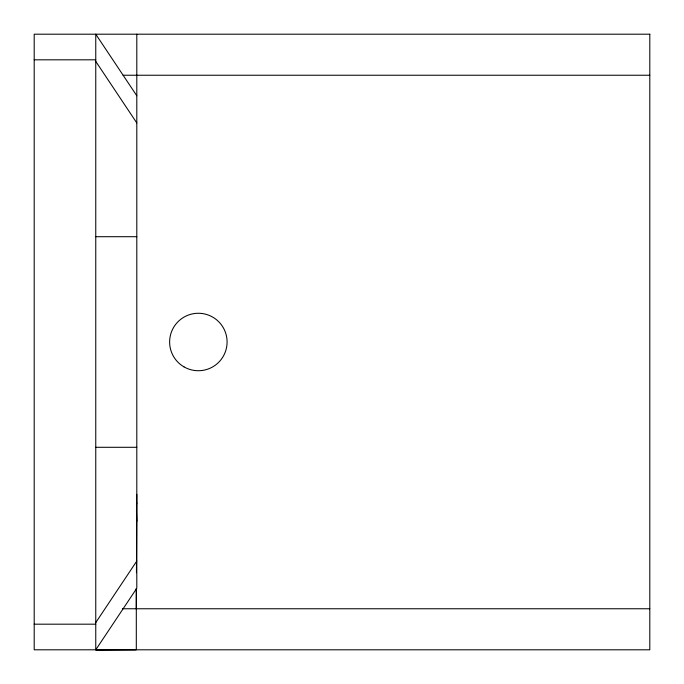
<?xml version="1.0" encoding="UTF-8"?>
<svg xmlns="http://www.w3.org/2000/svg" width="684" height="684" viewBox="0 0 684 684"><rect width="100%" height="100%" fill="white"/><g stroke="black" fill="none" stroke-linecap="round" stroke-linejoin="round"><path stroke-width="1.03" d="M136.304 608.76L136.39 588.633M136.458 572.739L136.8 494.335M136.467 504.63L136.8 502.86M95.76 622.611L136.8 561.051M34.2 59.816L95.76 59.816M123.12 75.24L649.8 75.24M95.76 236.707L136.8 236.707M95.76 447.293L136.8 447.293M122.436 608.76L649.8 608.76M34.2 624.184L95.76 624.184M95.76 649.586L136.304 649.586L95.76 649.8L95.76 34.2L136.8 95.76M95.76 61.389L136.8 122.949M136.467 510.811L136.8 521.413M136.8 34.2L136.8 588.24L95.76 649.8L136.304 649.689L136.304 588.539M649.8 34.2L34.2 34.2L34.2 649.8L649.8 649.8L649.8 34.2M183.996 366.88A28.728 28.728 0 0 0 227.088 342A28.728 28.728 0 0 0 183.996 317.119A28.728 28.728 0 0 0 183.996 366.88"/></g></svg>
